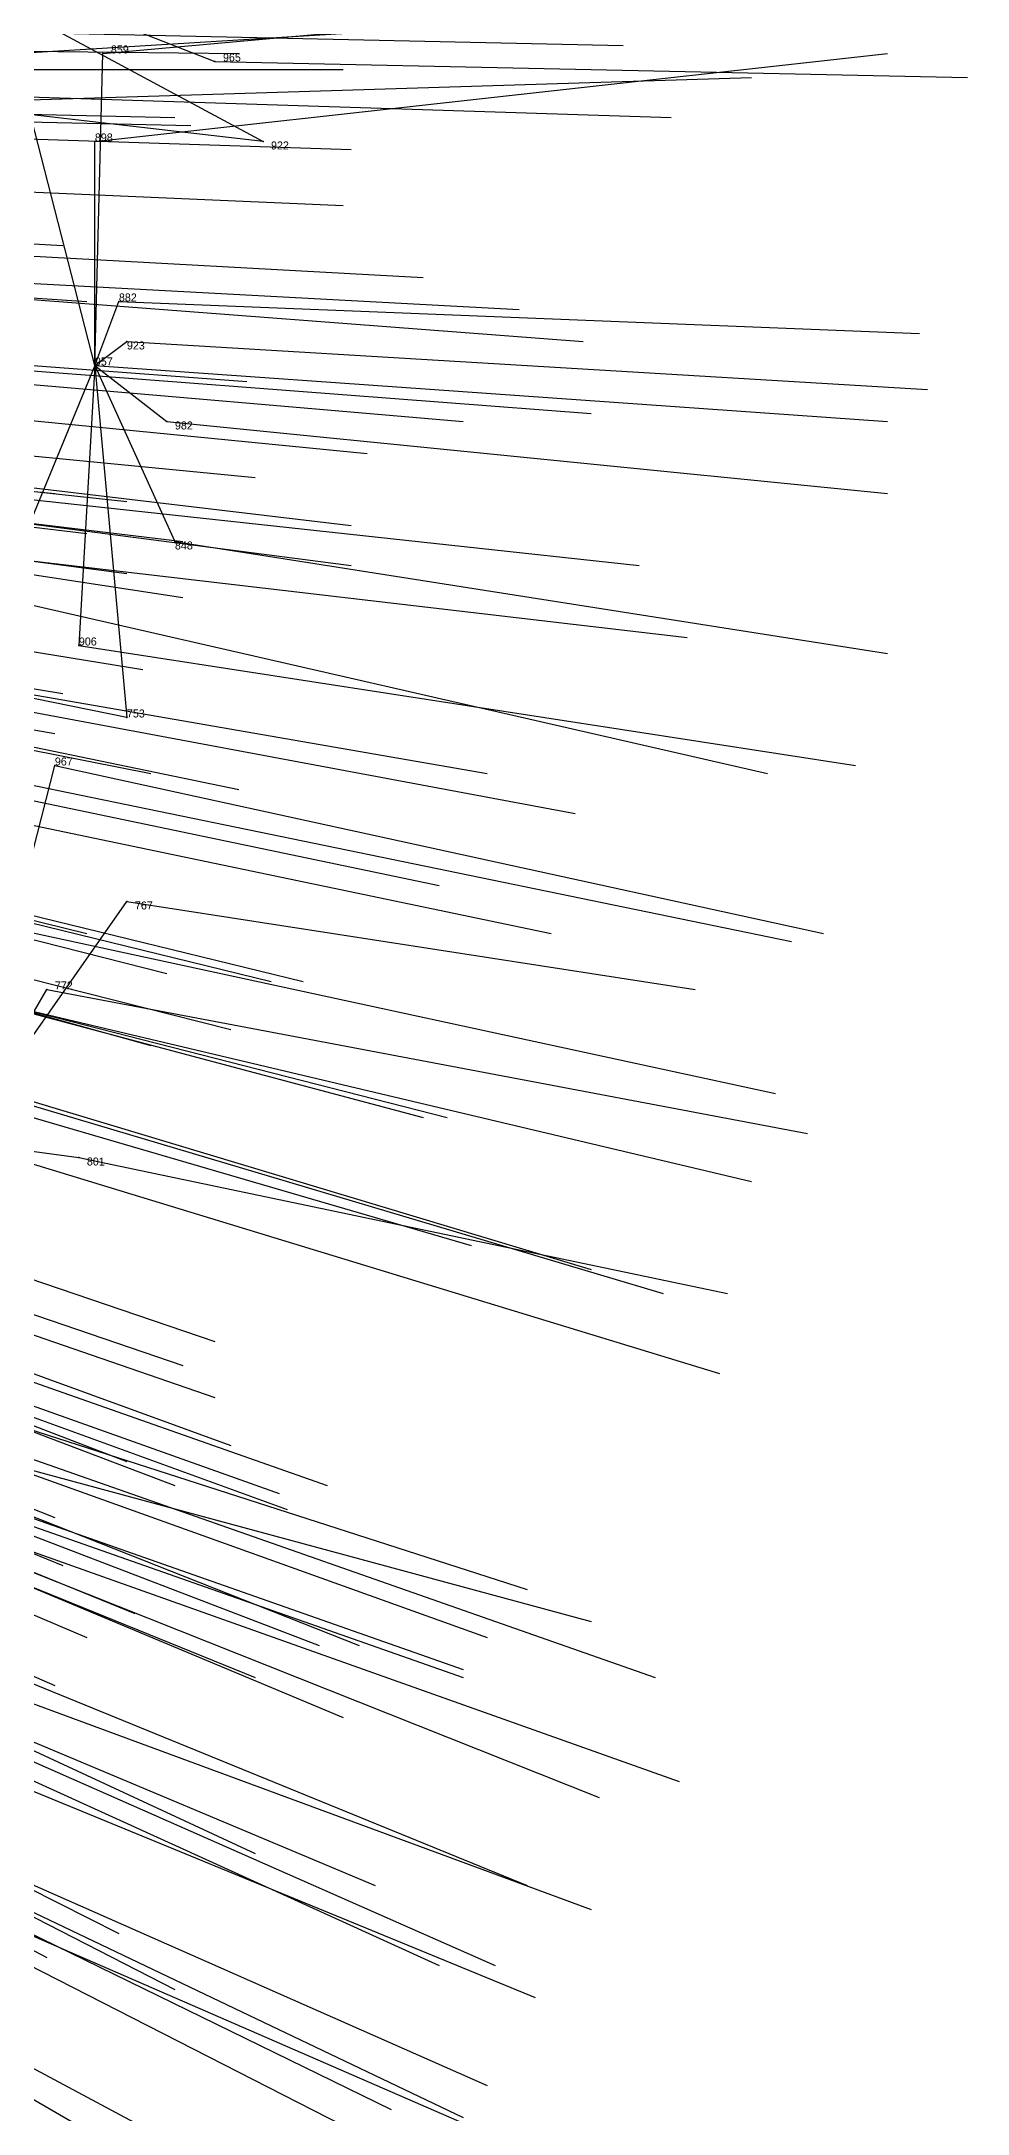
# Model space of a CAD drawing. Extents: x -0.5 to 0.59, y -0.5 to 0.58.
# Drawn here: x 0.4713 to 0.587, y -0.2595 to -0.0005 of the extents above; entities that cross this region are included whole.
import ezdxf

# ---------------------------------------------------------------- set-up
doc = ezdxf.new("R2010")
doc.units = 0
for name, color, linetype in [('Facilities', 3, 'CONTINUOUS'), ('Facilities_lines', 3, 'CONTINUOUS'), ('Normals', 1, 'CONTINUOUS'), ('Source_points', 5, 'CONTINUOUS'), ('Text', 3, 'CONTINUOUS')]:
    doc.layers.add(name, color=color, linetype=linetype)

msp = doc.modelspace()

# ---------------------------------------------------------------- linework, layer by layer
at = {"layer": 'Facilities', "color": 3}
msp.add_point((0.478, -0.041, -1.198), dxfattribs=at)
at = {"layer": 'Facilities_lines', "color": 3}
for p, q in [((0.447, 0.015, -1.25), (0.499, -0.013, -1.249)), ((0.447, 0.015, -1.25), (0.493, -0.003, -1.234)), ((0.478, -0.041, -1.198), (0.468, -0.002, -1.169)), ((0.478, -0.041, -1.198), (0.479, -0.002, -1.199)), ((0.478, -0.041, -1.198), (0.478, -0.013, -1.195)), ((0.478, -0.041, -1.198), (0.481, -0.033, -1.205)), ((0.478, -0.041, -1.198), (0.482, -0.038, -1.209)), ((0.478, -0.041, -1.198), (0.466, -0.07, -1.177)), ((0.478, -0.041, -1.198), (0.476, -0.076, -1.205)), ((0.478, -0.041, -1.198), (0.482, -0.085, -1.25)), ((0.478, -0.041, -1.198), (0.488, -0.063, -1.23)), ((0.478, -0.041, -1.198), (0.487, -0.048, -1.224)), ((0.461, -0.138, -1.203), (0.473, -0.091, -1.204)), ((0.461, -0.138, -1.203), (0.482, -0.108, -1.236)), ((0.461, -0.138, -1.203), (0.472, -0.119, -1.218)), ((0.461, -0.138, -1.203), (0.476, -0.14, -1.241))]:
    msp.add_line(p, q, dxfattribs=at)
at = {"layer": 'Normals', "color": 1}
for p, q in [((0.479, -0.002, -1.199), (0.579, 0.007, -1.192)), ((0.468, -0.002, -1.169), (0.566, 0.004, -1.154)), ((0.451, 0.001, -1.127), (0.544, -0.001, -1.09)), ((0.404, -0.001, -1.009), (0.496, -0.002, -0.972)), ((0.478, -0.013, -1.195), (0.577, -0.002, -1.188)), ((0.416, -0.004, -1.041), (0.509, -0.004, -1.003)), ((0.463, -0.008, -1.157), (0.56, -0.005, -1.133)), ((0.493, -0.003, -1.234), (0.587, -0.005, -1.268)), ((0.499, -0.013, -1.249), (0.438, -0.006, -1.17)), ((0.457, -0.007, -1.142), (0.55, -0.01, -1.105)), ((0.396, -0.008, -0.989), (0.488, -0.01, -0.952)), ((0.398, -0.009, -0.994), (0.49, -0.011, -0.957)), ((0.418, -0.011, -1.045), (0.51, -0.014, -1.007)), ((0.417, -0.017, -1.043), (0.509, -0.021, -1.006)), ((0.382, -0.021, -0.955), (0.474, -0.026, -0.918)), ((0.427, -0.025, -1.068), (0.519, -0.03, -1.031)), ((0.385, -0.027, -0.964), (0.477, -0.033, -0.926)), ((0.438, -0.029, -1.098), (0.531, -0.034, -1.061)), ((0.447, -0.031, -1.119), (0.539, -0.038, -1.082)), ((0.481, -0.033, -1.205), (0.581, -0.037, -1.212)), ((0.404, -0.036, -1.015), (0.497, -0.043, -0.977)), ((0.482, -0.038, -1.209), (0.582, -0.044, -1.217)), ((0.431, -0.04, -1.082), (0.524, -0.048, -1.045)), ((0.448, -0.04, -1.124), (0.54, -0.047, -1.087)), ((0.478, -0.041, -1.198), (0.577, -0.048, -1.199)), ((0.42, -0.043, -1.055), (0.512, -0.052, -1.018)), ((0.405, -0.046, -1.02), (0.498, -0.055, -0.983)), ((0.381, -0.048, -0.959), (0.473, -0.057, -0.921)), ((0.39, -0.048, -0.982), (0.482, -0.058, -0.944)), ((0.487, -0.048, -1.224), (0.577, -0.057, -1.266)), ((0.385, -0.051, -0.972), (0.477, -0.062, -0.934)), ((0.417, -0.05, -1.05), (0.51, -0.061, -1.014)), ((0.397, -0.052, -1.002), (0.489, -0.063, -0.964)), ((0.418, -0.054, -1.053), (0.51, -0.066, -1.017)), ((0.39, -0.055, -0.985), (0.482, -0.067, -0.948)), ((0.397, -0.056, -1.003), (0.489, -0.07, -0.967)), ((0.454, -0.056, -1.143), (0.546, -0.066, -1.105)), ((0.392, -0.064, -0.994), (0.484, -0.079, -0.957)), ((0.458, -0.064, -1.155), (0.552, -0.075, -1.124)), ((0.488, -0.063, -1.23), (0.577, -0.077, -1.273)), ((0.383, -0.067, -0.971), (0.474, -0.082, -0.934)), ((0.382, -0.071, -0.971), (0.473, -0.087, -0.934)), ((0.482, -0.085, -1.25), (0.413, -0.071, -1.179)), ((0.466, -0.07, -1.177), (0.562, -0.092, -1.168)), ((0.394, -0.074, -1.001), (0.485, -0.092, -0.965)), ((0.404, -0.075, -1.028), (0.496, -0.094, -0.992)), ((0.435, -0.076, -1.104), (0.527, -0.092, -1.068)), ((0.476, -0.076, -1.205), (0.573, -0.091, -1.223)), ((0.447, -0.08, -1.136), (0.538, -0.097, -1.099)), ((0.43, -0.087, -1.097), (0.521, -0.106, -1.06)), ((0.387, -0.09, -0.992), (0.477, -0.112, -0.956)), ((0.444, -0.093, -1.134), (0.535, -0.112, -1.097)), ((0.468, -0.093, -1.192), (0.565, -0.113, -1.202)), ((0.473, -0.091, -1.204), (0.569, -0.112, -1.218)), ((0.396, -0.094, -1.018), (0.487, -0.117, -0.982)), ((0.41, -0.096, -1.054), (0.5, -0.118, -1.016)), ((0.414, -0.096, -1.063), (0.504, -0.118, -1.026)), ((0.395, -0.101, -1.019), (0.485, -0.126, -0.982)), ((0.404, -0.101, -1.042), (0.495, -0.124, -1.006)), ((0.482, -0.108, -1.236), (0.553, -0.119, -1.306)), ((0.429, -0.111, -1.109), (0.519, -0.135, -1.071)), ((0.466, -0.111, -1.197), (0.563, -0.132, -1.2)), ((0.432, -0.112, -1.116), (0.522, -0.135, -1.078)), ((0.472, -0.119, -1.218), (0.567, -0.137, -1.246)), ((0.463, -0.12, -1.196), (0.56, -0.143, -1.202)), ((0.436, -0.125, -1.134), (0.525, -0.151, -1.097)), ((0.447, -0.126, -1.161), (0.54, -0.154, -1.136)), ((0.455, -0.129, -1.182), (0.549, -0.157, -1.163)), ((0.405, -0.133, -1.067), (0.493, -0.163, -1.029)), ((0.401, -0.136, -1.058), (0.489, -0.166, -1.021)), ((0.461, -0.138, -1.203), (0.556, -0.167, -1.195)), ((0.406, -0.14, -1.073), (0.493, -0.17, -1.036)), ((0.476, -0.14, -1.241), (0.557, -0.157, -1.299)), ((0.396, -0.145, -1.053), (0.482, -0.178, -1.015)), ((0.407, -0.144, -1.081), (0.495, -0.176, -1.043)), ((0.401, -0.148, -1.068), (0.488, -0.181, -1.031)), ((0.419, -0.15, -1.113), (0.507, -0.181, -1.077)), ((0.387, -0.151, -1.039), (0.473, -0.185, -1)), ((0.414, -0.151, -1.101), (0.501, -0.182, -1.064)), ((0.414, -0.152, -1.104), (0.502, -0.184, -1.067)), ((0.388, -0.156, -1.046), (0.474, -0.191, -1.008)), ((0.397, -0.162, -1.071), (0.483, -0.197, -1.033)), ((0.392, -0.164, -1.061), (0.477, -0.2, -1.024)), ((0.439, -0.164, -1.171), (0.532, -0.194, -1.15)), ((0.42, -0.168, -1.13), (0.506, -0.201, -1.093)), ((0.425, -0.167, -1.141), (0.511, -0.201, -1.104)), ((0.388, -0.169, -1.059), (0.473, -0.206, -1.021)), ((0.412, -0.17, -1.114), (0.498, -0.205, -1.077)), ((0.433, -0.172, -1.164), (0.524, -0.204, -1.139)), ((0.433, -0.173, -1.166), (0.524, -0.205, -1.141)), ((0.444, -0.172, -1.191), (0.54, -0.198, -1.181)), ((0.449, -0.172, -1.25), (0.527, -0.2, -1.306)), ((0.454, -0.172, -1.212), (0.548, -0.205, -1.216)), ((0.423, -0.174, -1.144), (0.509, -0.21, -1.107)), ((0.448, -0.183, -1.211), (0.541, -0.22, -1.219)), ((0.461, -0.186, -1.244), (0.551, -0.218, -1.275)), ((0.414, -0.188, -1.137), (0.498, -0.227, -1.1)), ((0.425, -0.194, -1.167), (0.513, -0.231, -1.139)), ((0.439, -0.193, -1.199), (0.532, -0.231, -1.193)), ((0.398, -0.195, -1.109), (0.481, -0.237, -1.071)), ((0.39, -0.197, -1.091), (0.472, -0.24, -1.054)), ((0.406, -0.202, -1.133), (0.488, -0.244, -1.096)), ((0.431, -0.2, -1.187), (0.521, -0.241, -1.174)), ((0.456, -0.203, -1.247), (0.54, -0.234, -1.291)), ((0.451, -0.207, -1.25), (0.528, -0.241, -1.305)), ((0.443, -0.208, -1.224), (0.533, -0.245, -1.249)), ((0.421, -0.216, -1.184), (0.509, -0.261, -1.17)), ((0.425, -0.215, -1.191), (0.515, -0.259, -1.187)), ((0.434, -0.217, -1.213), (0.524, -0.26, -1.216)), ((0.441, -0.218, -1.23), (0.527, -0.256, -1.265)), ((0.412, -0.224, -1.172), (0.495, -0.272, -1.144)), ((0.442, -0.225, -1.238), (0.527, -0.262, -1.273)), ((0.42, -0.227, -1.192), (0.508, -0.274, -1.188))]:
    msp.add_line(p, q, dxfattribs=at)
at = {"layer": 'Source_points', "color": 5}
for p in [(0.479, -0.002, -1.199), (0.493, -0.003, -1.234), (0.478, -0.013, -1.195), (0.499, -0.013, -1.249), (0.481, -0.033, -1.205), (0.482, -0.038, -1.209), (0.487, -0.048, -1.224), (0.488, -0.063, -1.23), (0.476, -0.076, -1.205), (0.482, -0.085, -1.25), (0.473, -0.091, -1.204), (0.482, -0.108, -1.236), (0.472, -0.119, -1.218), (0.476, -0.14, -1.241)]:
    msp.add_point(p, dxfattribs=at)

# ---------------------------------------------------------------- texts
at = {"layer": 'Text', "color": 3}
for s, p in [('859', (0.48, -0.002, -1.199)), ('965', (0.494, -0.003, -1.234)), ('898', (0.478, -0.013, -1.195)), ('922', (0.5, -0.014, -1.249)), ('882', (0.481, -0.033, -1.205)), ('923', (0.482, -0.039, -1.209)), ('957', (0.478, -0.041, -1.198)), ('982', (0.488, -0.049, -1.224)), ('848', (0.488, -0.064, -1.23)), ('906', (0.476, -0.076, -1.205)), ('753', (0.482, -0.085, -1.25)), ('967', (0.473, -0.091, -1.204)), ('767', (0.483, -0.109, -1.236)), ('772', (0.473, -0.119, -1.218)), ('801', (0.477, -0.141, -1.241))]:
    msp.add_text(s, height=0.001, dxfattribs=at).set_placement(p)

doc.saveas('drawing.dxf')
